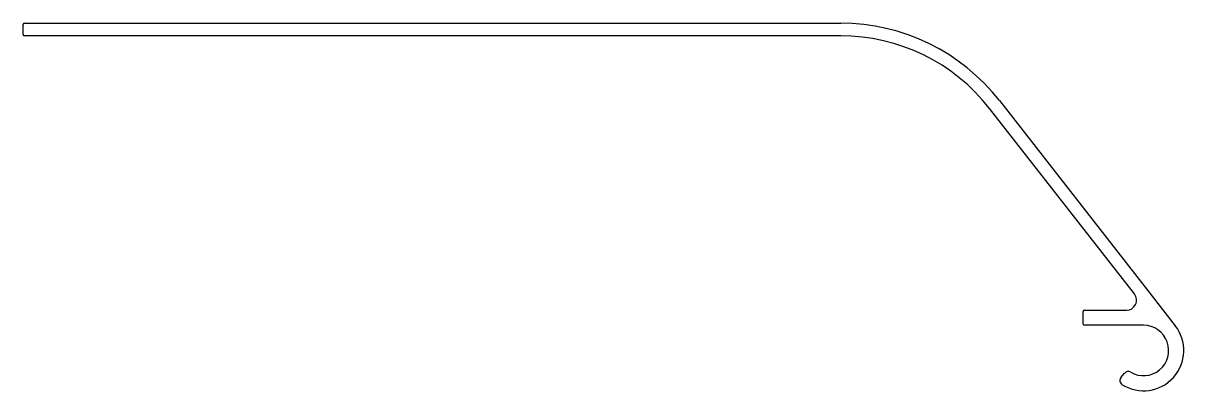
# Model space of a CAD drawing. Extents: x 5 to 236, y 7 to 80.
import ezdxf

# ---------------------------------------------------------------- set-up
doc = ezdxf.new("R2010")
doc.units = 0
doc.layers.get('0').update_dxf_attribs({"linetype": 'CONTINUOUS'})

msp = doc.modelspace()

# ---------------------------------------------------------------- linework, layer by layer
at = {"color": 7, "linetype": 'CONTINUOUS'}
for p, q in [((5.21, 77.55), (5.21, 79.55)), ((5.46, 79.8), (167.57, 79.8)), ((167.57, 77.3), (5.46, 77.3)), ((225.92, 26.03), (197.12, 62.89)), ((199.09, 64.43), (228.99, 26.16)), ((228.99, 26.16), (234.02, 19.72)), ((215.71, 20.05), (215.71, 22.55)), ((215.96, 22.8), (224.34, 22.8)), ((227.71, 19.8), (215.96, 19.8)), ((223.26, 9.49), (223.91, 10.27))]:
    msp.add_line(p, q, dxfattribs=at)
for centre, radius, start, end in [((5.46, 79.55), 0.25, 90, 180), ((167.57, 39.8), 40, 38, 90), ((5.46, 77.55), 0.25, 180, 270), ((167.57, 39.8), 37.5, 38, 90), ((224.34, 24.8), 2, 270, 38), ((215.96, 22.55), 0.25, 90, 180), ((215.96, 20.05), 0.25, 180, 270), ((227.71, 14.8), 8, 238.2132, 38), ((227.71, 14.8), 5, 239.5941, 90), ((224.02, 8.85), 1, 140, 238.2132), ((224.67, 9.62), 1, 59.5941, 140)]:
    msp.add_arc(centre, radius, start, end, dxfattribs=at)

doc.saveas('drawing.dxf')
